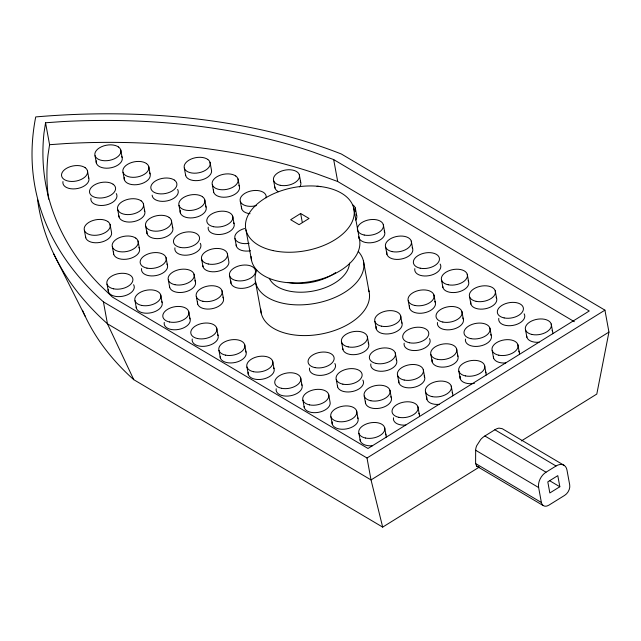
<?xml version="1.0" encoding="UTF-8"?>
<svg xmlns="http://www.w3.org/2000/svg" width="641" height="641" viewBox="0 0 641 641"><rect width="100%" height="100%" fill="white"/><g stroke="black" fill="none" stroke-linecap="round" stroke-linejoin="round"><path stroke-width="0.96" d="M543.103 505.501L476.64 466.135L475.606 463.539L475.662 450.254A12.7 6.618 -49.9 0 1 476.68 445.743L480.702 439.502A11.834 6.17 -49.9 0 1 484.868 435.984L494.868 429.774A11.834 6.17 -49.9 0 1 499.018 428.124L502.264 428.701L564.168 465.374M45.551 122.768L43.989 133.024A508.465 297.432 -10.4 0 0 99.507 284.7L112.423 297.087L368.014 448.484L589.271 310.981L333.673 159.585L313.016 152.005A507.063 296.607 -10.4 0 0 62.377 121.59L45.551 122.768L49.581 144.698L48.011 154.954A508.465 297.432 -10.4 0 0 48.604 199.159M479.284 467.089L382.677 527.118L133.777 379.688L107.448 323.793L103.417 301.863A519.466 303.866 -10.4 0 1 35.72 116.926A518.064 303.049 -10.4 0 1 341.341 154.008L604.928 310.148L608.95 332.078L596.803 394.055L521.381 440.928M300.653 213.501L290.661 219.719L299.059 224.687L309.05 218.477L300.653 213.501L302.272 222.331M103.417 301.863L367.005 457.995L604.928 310.148M608.95 332.078L371.035 479.933L107.448 323.793A519.466 303.866 -10.4 0 1 37.627 200.016M541.381 502.504L538.64 487.553A12.099 8.141 -59.4 0 1 546.028 472.209L556.027 465.999A12.099 8.141 -59.4 0 1 566.956 469.957L569.705 484.9A8.245 5.553 -59.4 0 1 564.665 495.365L548.832 505.196A8.245 5.553 -59.4 0 1 541.381 502.504L475.606 463.539M559.833 486.751L549.834 492.961L547.799 481.864L557.798 475.646L559.833 486.751L549.521 480.646M49.581 144.698L66.4 143.52A507.063 296.607 -10.4 0 1 317.047 173.943L337.695 181.515L574.36 321.702M478.354 466.68L476.64 466.135M494.868 429.774L556.027 465.999M484.868 435.984L546.028 472.209M475.662 450.254L538.64 487.553M53.459 253.339L85.189 316.277M382.677 527.118L371.035 479.933L367.005 457.995M551.22 324.001L552.582 331.461M525.508 329.786L526.878 337.246M517.896 344.714L519.266 352.165M495.245 290.846L496.607 298.305M489.908 328.136L491.278 335.588M492.184 350.499L493.554 357.958M484.572 365.418L485.942 372.878M467.257 274.268L468.619 281.728M469.533 296.631L470.903 304.09M461.921 311.558L463.291 319.01M456.584 348.84L457.954 356.3M458.86 371.203L460.23 378.663M441.545 280.053L442.915 287.513M451.256 386.122L452.618 393.582M433.933 294.98L435.303 302.432M411.282 241.112L412.652 248.572M430.88 354.625L432.242 362.085M423.268 369.545L424.63 377.004M425.544 391.915L426.914 399.367M408.221 300.765L409.591 308.225M417.932 406.835L419.302 414.286M400.609 315.684L401.979 323.144M383.294 224.534L384.664 231.994M385.57 246.897L386.94 254.357M395.281 352.967L396.651 360.426M397.556 375.338L398.926 382.789M389.944 390.257L391.314 397.708M355.306 207.956L356.676 215.416M374.905 321.47L376.267 328.929M353.768 208.341L359.401 239.053M363.431 260.983L369.064 291.687M384.608 427.539L385.978 434.999M367.293 336.389L368.663 343.848M333.673 159.585L337.695 181.515M364.232 396.042L365.602 403.501M356.62 410.961L357.99 418.421M358.904 433.324L360.266 440.784M341.581 342.182L342.951 349.633M299.331 174.801L300.701 182.26M336.245 379.464L337.615 386.924M328.633 394.383L330.003 401.843A13.197 7.716 -10.4 0 1 318.457 412.339A13.197 7.716 -10.4 0 1 304.098 406.49M330.916 416.746L332.278 424.206M273.619 180.586L274.989 188.045M300.645 377.805L302.015 385.265M302.929 400.168L304.291 407.628M272.665 361.228L274.028 368.687M238.019 178.935L239.389 186.387M245.944 229.847L251.576 260.55M255.607 282.489L261.24 313.193M240.303 201.298L241.665 208.75M232.691 216.217L234.053 223.677M244.59 228.508A13.197 7.716 -10.4 0 0 234.967 238.58L236.337 246.04M244.678 344.65L246.04 352.109M227.355 253.499L228.725 260.959A13.197 7.716 -10.4 0 1 217.171 271.464A13.197 7.716 -10.4 0 1 202.82 265.606M210.032 162.357L211.402 169.809A13.197 7.716 -10.4 0 1 204.511 178.935A13.197 7.716 -10.4 0 1 189.207 179.272L187.949 178.527A13.197 7.716 -10.4 0 1 185.497 174.464M246.953 367.013L248.323 374.472M229.63 275.87L231 283.322M212.315 184.72L213.677 192.172M222.018 290.79L223.389 298.241M204.703 199.639L206.073 207.099M216.69 328.072L218.052 335.531M218.966 350.435L220.336 357.894M201.643 259.285L203.013 266.744M184.328 168.142L185.69 175.594M194.031 274.212L195.401 281.663M196.314 296.575L197.676 304.034M178.991 205.424L180.361 212.884M188.702 311.494L190.065 318.954M171.379 220.344L172.75 227.803M166.043 257.634L167.413 265.086M148.728 166.484L150.098 173.943M168.327 279.997L169.689 287.456M160.715 294.916L162.085 302.376M143.392 203.766L144.762 211.226M145.667 226.129L147.037 233.588M138.055 241.056L139.426 248.508M120.74 149.906L122.111 157.365M123.016 172.269L124.386 179.728M135.003 300.701L136.373 308.161M117.68 209.551L119.05 217.011M110.068 224.478L111.438 231.93A13.197 7.716 -10.4 0 1 104.547 241.056A13.197 7.716 -10.4 0 1 89.243 241.393L87.985 240.647A13.197 7.716 -10.4 0 1 85.533 236.585M112.351 246.841L113.713 254.301M95.028 155.691L96.398 163.151M87.416 170.61L88.787 178.07M107.015 284.123L108.385 291.583M84.364 230.263L85.734 237.723M133.777 379.688A467.513 273.475 -10.4 0 1 82.473 310.22M189.584 317.88A13.197 7.716 -10.4 0 1 178.519 329.45A13.197 7.716 -10.4 0 1 164.256 322.423M161.596 301.302A13.197 7.716 -10.4 0 1 151.5 312.68A13.197 7.716 -10.4 0 1 136.172 307.023M133.608 284.724A13.197 7.716 -10.4 0 1 122.543 296.294A13.197 7.716 -10.4 0 1 108.281 289.267M138.945 247.434A13.197 7.716 -10.4 0 1 133.384 257.249A13.197 7.716 -10.4 0 1 117.231 257.97L115.973 257.225A13.197 7.716 -10.4 0 1 113.617 251.985M222.908 297.176A13.197 7.716 -10.4 0 1 211.842 308.746A13.197 7.716 -10.4 0 1 197.58 301.719M194.92 280.598A13.197 7.716 -10.4 0 1 184.816 291.976A13.197 7.716 -10.4 0 1 169.496 286.319M255.759 282.216A13.197 7.716 -10.4 0 1 240.327 288.362A13.197 7.716 -10.4 0 1 230.904 281.006M172.269 226.73A13.197 7.716 -10.4 0 1 166.708 236.537A13.197 7.716 -10.4 0 1 150.555 237.266L149.297 236.521A13.197 7.716 -10.4 0 1 146.941 231.273M205.585 206.025A13.197 7.716 -10.4 0 1 200.024 215.833A13.197 7.716 -10.4 0 1 183.871 216.554L182.621 215.809A13.197 7.716 -10.4 0 1 180.257 210.569M250.495 250.751A13.197 7.716 -10.4 0 1 236.136 244.902M233.572 222.603A13.197 7.716 -10.4 0 1 222.507 234.173A13.197 7.716 -10.4 0 1 208.245 227.146M256.384 205.577A13.197 7.716 -10.4 0 1 240.199 200.921A13.197 7.716 -10.4 0 1 253.147 190.601A13.197 7.716 -10.4 0 1 266.111 197.821M300.22 181.187A13.197 7.716 -10.4 0 1 299.748 186.94M278.506 191.723A13.197 7.716 -10.4 0 1 274.797 186.908M356.188 214.342A13.197 7.716 -10.4 0 1 355.723 220.095M353.047 205.032A13.197 7.716 -10.4 0 1 354.353 212.636M249.125 243.3A13.197 7.716 -10.4 0 1 234.967 238.58M250.062 213.725A13.197 7.716 -10.4 0 1 241.569 206.442M317.047 186.315A13.197 7.716 -10.4 0 1 320.7 186.675M177.597 189.448A13.197 7.716 -10.4 0 1 172.036 199.255A13.197 7.716 -10.4 0 1 155.883 199.976L154.633 199.231A13.197 7.716 -10.4 0 1 152.173 195.168M144.281 210.152A13.197 7.716 -10.4 0 1 138.72 219.959A13.197 7.716 -10.4 0 1 122.567 220.688L121.309 219.943A13.197 7.716 -10.4 0 1 118.857 215.873M149.609 172.87A13.197 7.716 -10.4 0 1 144.049 182.677A13.197 7.716 -10.4 0 1 127.896 183.398L126.646 182.653A13.197 7.716 -10.4 0 1 124.282 177.413M88.306 176.996A13.197 7.716 -10.4 0 1 82.745 186.803A13.197 7.716 -10.4 0 1 66.592 187.533L65.334 186.787A13.197 7.716 -10.4 0 1 62.978 181.539M121.622 156.292A13.197 7.716 -10.4 0 1 116.069 166.099A13.197 7.716 -10.4 0 1 99.908 166.82L98.658 166.075A13.197 7.716 -10.4 0 1 96.302 160.835M116.293 193.574A13.197 7.716 -10.4 0 1 110.733 203.381A13.197 7.716 -10.4 0 1 94.58 204.11L93.322 203.365A13.197 7.716 -10.4 0 1 90.966 198.117M429.486 338.648A13.197 7.716 -10.4 0 1 418.421 350.218A13.197 7.716 -10.4 0 1 404.159 343.191M485.461 371.804A13.197 7.716 -10.4 0 1 486.038 375.185M474.396 383.374A13.197 7.716 -10.4 0 1 463.747 382.332L462.49 381.595A13.197 7.716 -10.4 0 1 460.134 376.347M424.15 375.93A13.197 7.716 -10.4 0 1 413.084 387.509A13.197 7.716 -10.4 0 1 398.822 380.474M362.846 380.065A13.197 7.716 -10.4 0 1 352.742 391.443A13.197 7.716 -10.4 0 1 337.422 385.786M518.777 351.1A13.197 7.716 -10.4 0 1 519.362 354.481M505.765 362.934A13.197 7.716 -10.4 0 1 493.362 356.821M452.137 392.508A13.197 7.716 -10.4 0 1 452.722 395.898M439.125 404.351A13.197 7.716 -10.4 0 1 426.81 397.051M524.114 313.81A13.197 7.716 -10.4 0 1 513.048 325.388A13.197 7.716 -10.4 0 1 498.786 318.353M357.51 417.347A13.197 7.716 -10.4 0 1 346.444 428.917A13.197 7.716 -10.4 0 1 332.182 421.89M385.497 433.925A13.197 7.716 -10.4 0 1 386.074 437.314M372.477 445.759A13.197 7.716 -10.4 0 1 360.074 439.646M396.162 359.353A13.197 7.716 -10.4 0 1 385.097 370.931A13.197 7.716 -10.4 0 1 370.835 363.896M496.126 297.232A13.197 7.716 -10.4 0 1 485.061 308.81A13.197 7.716 -10.4 0 1 470.798 301.775M462.81 317.936A13.197 7.716 -10.4 0 1 451.737 329.514A13.197 7.716 -10.4 0 1 437.483 322.487M552.101 330.387A13.197 7.716 -10.4 0 1 552.686 333.777M539.089 342.222A13.197 7.716 -10.4 0 1 526.678 336.108M390.834 396.643A13.197 7.716 -10.4 0 1 379.76 408.213A13.197 7.716 -10.4 0 1 365.506 401.186M490.798 334.514A13.197 7.716 -10.4 0 1 479.724 346.092A13.197 7.716 -10.4 0 1 465.47 339.065M418.821 413.221A13.197 7.716 -10.4 0 1 419.398 416.602M405.801 425.055A13.197 7.716 -10.4 0 1 393.494 417.764M468.138 280.654A13.197 7.716 -10.4 0 1 458.043 292.032A13.197 7.716 -10.4 0 1 442.715 286.375M434.822 301.358A13.197 7.716 -10.4 0 1 423.749 312.936A13.197 7.716 -10.4 0 1 409.495 305.909M401.498 322.07A13.197 7.716 -10.4 0 1 390.433 333.64A13.197 7.716 -10.4 0 1 376.171 326.614M301.534 384.191A13.197 7.716 -10.4 0 1 290.469 395.761A13.197 7.716 -10.4 0 1 276.207 388.734M334.858 363.487A13.197 7.716 -10.4 0 1 323.793 375.057A13.197 7.716 -10.4 0 1 309.531 368.03M368.174 342.775A13.197 7.716 -10.4 0 1 358.079 354.153A13.197 7.716 -10.4 0 1 342.751 348.496M384.175 230.92A13.197 7.716 -10.4 0 1 375.033 242.066A13.197 7.716 -10.4 0 1 358.952 237.779M412.163 247.498A13.197 7.716 -10.4 0 1 401.098 259.076A13.197 7.716 -10.4 0 1 386.835 252.041M440.151 264.076A13.197 7.716 -10.4 0 1 429.085 275.654A13.197 7.716 -10.4 0 1 414.823 268.619M273.547 367.614A13.197 7.716 -10.4 0 1 262.481 379.184A13.197 7.716 -10.4 0 1 248.219 372.157M217.571 334.458A13.197 7.716 -10.4 0 1 206.506 346.028A13.197 7.716 -10.4 0 1 192.244 339.001M245.559 351.036A13.197 7.716 -10.4 0 1 235.463 362.413A13.197 7.716 -10.4 0 1 220.135 356.757M166.932 264.012A13.197 7.716 -10.4 0 1 155.867 275.59A13.197 7.716 -10.4 0 1 141.605 268.563M238.909 185.313A13.197 7.716 -10.4 0 1 233.348 195.128A13.197 7.716 -10.4 0 1 217.195 195.85L215.937 195.104A13.197 7.716 -10.4 0 1 213.581 189.864M368.367 289.355A54.99 32.162 -10.4 0 1 321.013 334.065A54.99 32.162 -10.4 0 1 260.759 309.178M200.256 243.308A13.197 7.716 -10.4 0 1 189.183 254.886A13.197 7.716 -10.4 0 1 174.929 247.851M457.474 355.226A13.197 7.716 -10.4 0 1 446.408 366.796A13.197 7.716 -10.4 0 1 432.146 359.769M358.704 236.721A54.99 32.162 -10.4 0 1 311.358 281.431A54.99 32.162 -10.4 0 1 251.096 256.536M335.62 272.609A41.24 24.126 -10.4 0 1 288.17 282.433M349.497 263.066A41.24 24.126 -10.4 0 1 313.489 290.998A41.24 24.126 -10.4 0 1 269.276 278.298M358.263 251.488A54.99 32.162 -10.4 0 1 315.38 303.361A54.99 32.162 -10.4 0 1 256.729 270.181M207.772 159.425L206.522 158.68A13.197 7.716 -10.4 0 0 188.783 160.274A13.197 7.716 -10.4 0 0 186.587 171.067L187.837 171.812A13.197 7.716 -10.4 0 0 205.577 170.218A13.197 7.716 -10.4 0 0 207.772 159.425M235.76 176.003L234.51 175.257A13.197 7.716 -10.4 0 0 216.77 176.852A13.197 7.716 -10.4 0 0 214.575 187.645L215.825 188.39A13.197 7.716 -10.4 0 0 233.564 186.795A13.197 7.716 -10.4 0 0 235.76 176.003M118.481 146.973L117.223 146.228A13.197 7.716 -10.4 0 0 99.491 147.823A13.197 7.716 -10.4 0 0 97.288 158.623L98.546 159.369A13.197 7.716 -10.4 0 0 116.277 157.774A13.197 7.716 -10.4 0 0 118.481 146.973M146.469 163.551L145.211 162.806A13.197 7.716 -10.4 0 0 127.479 164.4A13.197 7.716 -10.4 0 0 125.275 175.201L126.533 175.946A13.197 7.716 -10.4 0 0 144.265 174.352A13.197 7.716 -10.4 0 0 146.469 163.551M174.456 180.129L173.198 179.392A13.197 7.716 -10.4 0 0 155.459 180.978A13.197 7.716 -10.4 0 0 153.263 191.779L154.521 192.524A13.197 7.716 -10.4 0 0 172.253 190.93A13.197 7.716 -10.4 0 0 174.456 180.129M202.444 196.707L201.186 195.97A13.197 7.716 -10.4 0 0 183.446 197.556A13.197 7.716 -10.4 0 0 181.251 208.357L182.509 209.102A13.197 7.716 -10.4 0 0 200.24 207.508A13.197 7.716 -10.4 0 0 202.444 196.707M85.157 167.686L83.907 166.94A13.197 7.716 -10.4 0 0 66.167 168.535A13.197 7.716 -10.4 0 0 63.964 179.328L65.222 180.073A13.197 7.716 -10.4 0 0 82.961 178.478A13.197 7.716 -10.4 0 0 85.157 167.686M113.145 184.263L111.895 183.518A13.197 7.716 -10.4 0 0 94.155 185.113A13.197 7.716 -10.4 0 0 91.951 195.906L93.209 196.651A13.197 7.716 -10.4 0 0 110.949 195.056A13.197 7.716 -10.4 0 0 113.145 184.263M141.132 200.841L139.882 200.096A13.197 7.716 -10.4 0 0 122.143 201.691A13.197 7.716 -10.4 0 0 119.939 212.483L121.197 213.229A13.197 7.716 -10.4 0 0 138.937 211.634A13.197 7.716 -10.4 0 0 141.132 200.841M169.12 217.419L167.862 216.674A13.197 7.716 -10.4 0 0 150.13 218.269A13.197 7.716 -10.4 0 0 147.927 229.061L149.185 229.807A13.197 7.716 -10.4 0 0 166.924 228.212A13.197 7.716 -10.4 0 0 169.12 217.419M107.808 221.546L106.558 220.8A13.197 7.716 -10.4 0 0 88.819 222.395A13.197 7.716 -10.4 0 0 86.623 233.188L87.873 233.933A13.197 7.716 -10.4 0 0 105.613 232.338A13.197 7.716 -10.4 0 0 107.808 221.546M135.796 238.123L134.546 237.378A13.197 7.716 -10.4 0 0 116.806 238.973A13.197 7.716 -10.4 0 0 114.611 249.774L115.861 250.511A13.197 7.716 -10.4 0 0 133.6 248.916A13.197 7.716 -10.4 0 0 135.796 238.123M273.01 250.583A54.99 32.162 -10.4 0 0 354.249 212.363A54.99 32.162 -10.4 0 0 272.305 194.343A54.99 32.162 -10.4 0 0 273.01 250.583M169.609 321.99A13.197 7.716 -10.4 0 0 188.895 312.632A13.197 7.716 -10.4 0 0 169.032 308.545A13.197 7.716 -10.4 0 0 169.609 321.99M202.925 301.278A13.197 7.716 -10.4 0 0 222.219 291.927A13.197 7.716 -10.4 0 0 202.356 287.833A13.197 7.716 -10.4 0 0 202.925 301.278M236.249 280.574A13.197 7.716 -10.4 0 0 255.535 271.215A13.197 7.716 -10.4 0 0 235.672 267.129A13.197 7.716 -10.4 0 0 236.249 280.574M141.621 305.412A13.197 7.716 -10.4 0 0 160.907 296.054A13.197 7.716 -10.4 0 0 141.044 291.967A13.197 7.716 -10.4 0 0 141.621 305.412M113.633 288.835A13.197 7.716 -10.4 0 0 132.919 279.476A13.197 7.716 -10.4 0 0 113.056 275.39A13.197 7.716 -10.4 0 0 113.633 288.835M174.937 284.7A13.197 7.716 -10.4 0 0 194.231 275.35A13.197 7.716 -10.4 0 0 174.368 271.255A13.197 7.716 -10.4 0 0 174.937 284.7M146.949 268.122A13.197 7.716 -10.4 0 0 166.243 258.772A13.197 7.716 -10.4 0 0 146.38 254.677A13.197 7.716 -10.4 0 0 146.949 268.122M208.261 263.996A13.197 7.716 -10.4 0 0 227.547 254.637A13.197 7.716 -10.4 0 0 207.684 250.551A13.197 7.716 -10.4 0 0 208.261 263.996M180.273 247.418A13.197 7.716 -10.4 0 0 199.559 238.059A13.197 7.716 -10.4 0 0 179.696 233.973A13.197 7.716 -10.4 0 0 180.273 247.418M213.597 226.714A13.197 7.716 -10.4 0 0 232.883 217.355A13.197 7.716 -10.4 0 0 213.02 213.269A13.197 7.716 -10.4 0 0 213.597 226.714M280.237 185.297A13.197 7.716 -10.4 0 0 299.523 175.938A13.197 7.716 -10.4 0 0 279.66 171.852A13.197 7.716 -10.4 0 0 280.237 185.297M370.851 400.745A13.197 7.716 -10.4 0 0 390.137 391.395A13.197 7.716 -10.4 0 0 370.274 387.308A13.197 7.716 -10.4 0 0 370.851 400.745M437.491 359.337A13.197 7.716 -10.4 0 0 456.785 349.978A13.197 7.716 -10.4 0 0 436.922 345.892A13.197 7.716 -10.4 0 0 437.491 359.337M476.151 301.342A13.197 7.716 -10.4 0 0 495.437 291.984A13.197 7.716 -10.4 0 0 475.574 287.897A13.197 7.716 -10.4 0 0 476.151 301.342M404.175 380.041A13.197 7.716 -10.4 0 0 423.461 370.682A13.197 7.716 -10.4 0 0 403.598 366.596A13.197 7.716 -10.4 0 0 404.175 380.041M376.187 363.463A13.197 7.716 -10.4 0 0 395.473 354.104A13.197 7.716 -10.4 0 0 375.61 350.018A13.197 7.716 -10.4 0 0 376.187 363.463M342.863 384.167A13.197 7.716 -10.4 0 0 362.149 374.817A13.197 7.716 -10.4 0 0 342.286 370.722A13.197 7.716 -10.4 0 0 342.863 384.167M465.478 375.914A13.197 7.716 -10.4 0 0 484.772 366.556A13.197 7.716 -10.4 0 0 464.909 362.469A13.197 7.716 -10.4 0 0 465.478 375.914M442.827 322.046A13.197 7.716 -10.4 0 0 462.113 312.696A13.197 7.716 -10.4 0 0 442.25 308.601A13.197 7.716 -10.4 0 0 442.827 322.046M498.802 355.202A13.197 7.716 -10.4 0 0 518.088 345.852A13.197 7.716 -10.4 0 0 498.225 341.757A13.197 7.716 -10.4 0 0 498.802 355.202M432.162 396.619A13.197 7.716 -10.4 0 0 451.448 387.26A13.197 7.716 -10.4 0 0 431.585 383.174A13.197 7.716 -10.4 0 0 432.162 396.619M504.138 317.92A13.197 7.716 -10.4 0 0 523.425 308.561A13.197 7.716 -10.4 0 0 503.562 304.475A13.197 7.716 -10.4 0 0 504.138 317.92M337.527 421.457A13.197 7.716 -10.4 0 0 356.821 412.099A13.197 7.716 -10.4 0 0 336.958 408.013A13.197 7.716 -10.4 0 0 337.527 421.457M365.514 438.035A13.197 7.716 -10.4 0 0 384.808 428.677A13.197 7.716 -10.4 0 0 364.945 424.59A13.197 7.716 -10.4 0 0 365.514 438.035M532.126 334.498A13.197 7.716 -10.4 0 0 551.412 325.139A13.197 7.716 -10.4 0 0 531.549 321.053A13.197 7.716 -10.4 0 0 532.126 334.498M309.547 404.88A13.197 7.716 -10.4 0 0 328.833 395.521A13.197 7.716 -10.4 0 0 308.97 391.435A13.197 7.716 -10.4 0 0 309.547 404.88M409.503 342.759A13.197 7.716 -10.4 0 0 428.797 333.4A13.197 7.716 -10.4 0 0 408.934 329.314A13.197 7.716 -10.4 0 0 409.503 342.759M470.815 338.624A13.197 7.716 -10.4 0 0 490.101 329.274A13.197 7.716 -10.4 0 0 470.238 325.179A13.197 7.716 -10.4 0 0 470.815 338.624M398.838 417.323A13.197 7.716 -10.4 0 0 418.124 407.972A13.197 7.716 -10.4 0 0 398.261 403.886A13.197 7.716 -10.4 0 0 398.838 417.323M448.163 284.764A13.197 7.716 -10.4 0 0 467.449 275.406A13.197 7.716 -10.4 0 0 447.586 271.319A13.197 7.716 -10.4 0 0 448.163 284.764M314.875 367.589A13.197 7.716 -10.4 0 0 334.161 358.239A13.197 7.716 -10.4 0 0 314.298 354.144A13.197 7.716 -10.4 0 0 314.875 367.589M414.839 305.469A13.197 7.716 -10.4 0 0 434.125 296.118A13.197 7.716 -10.4 0 0 414.262 292.024A13.197 7.716 -10.4 0 0 414.839 305.469M281.559 388.302A13.197 7.716 -10.4 0 0 300.845 378.943A13.197 7.716 -10.4 0 0 280.982 374.857A13.197 7.716 -10.4 0 0 281.559 388.302M348.199 346.885A13.197 7.716 -10.4 0 0 367.485 337.527A13.197 7.716 -10.4 0 0 347.622 333.44A13.197 7.716 -10.4 0 0 348.199 346.885M381.515 326.181A13.197 7.716 -10.4 0 0 400.809 316.822A13.197 7.716 -10.4 0 0 380.946 312.736A13.197 7.716 -10.4 0 0 381.515 326.181M364.2 235.031A13.197 7.716 -10.4 0 0 383.486 225.672A13.197 7.716 -10.4 0 0 363.623 221.586A13.197 7.716 -10.4 0 0 364.2 235.031M392.188 251.609A13.197 7.716 -10.4 0 0 411.474 242.25A13.197 7.716 -10.4 0 0 391.611 238.164A13.197 7.716 -10.4 0 0 392.188 251.609M420.175 268.186A13.197 7.716 -10.4 0 0 439.462 258.828A13.197 7.716 -10.4 0 0 419.599 254.741A13.197 7.716 -10.4 0 0 420.175 268.186M197.596 338.568A13.197 7.716 -10.4 0 0 216.882 329.21A13.197 7.716 -10.4 0 0 197.019 325.123A13.197 7.716 -10.4 0 0 197.596 338.568M225.584 355.146A13.197 7.716 -10.4 0 0 244.87 345.787A13.197 7.716 -10.4 0 0 225.007 341.701A13.197 7.716 -10.4 0 0 225.584 355.146M253.572 371.724A13.197 7.716 -10.4 0 0 272.858 362.365A13.197 7.716 -10.4 0 0 252.995 358.279A13.197 7.716 -10.4 0 0 253.572 371.724"/></g></svg>
